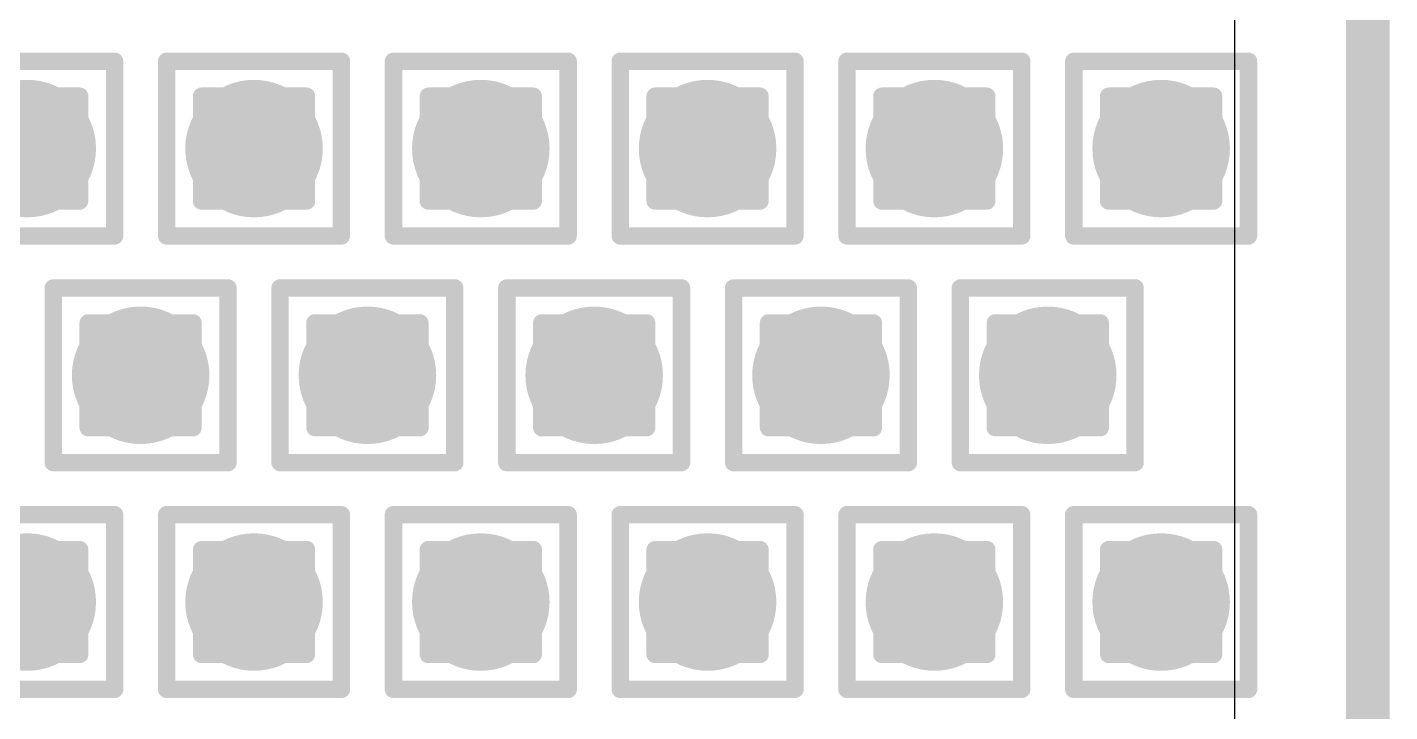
# Model space of a CAD drawing. Header units: inches. Extents: x -18 to 5357, y -8 to 5291.
# Drawn here: x 42.101 to 46.064, y 11.717 to 13.708 of the extents above; entities that cross this region are included whole.
import ezdxf

# ---------------------------------------------------------------- set-up
doc = ezdxf.new("R2010")
doc.units = ezdxf.units.IN
for name, color, linetype in [('Board Outline', 216, 'Continuous'), ('Bottom Layer', 5, 'Continuous'), ('Drill Drawing', 1, 'Continuous'), ('Ground', 16, 'Continuous'), ('Power', 76, 'Continuous'), ('Top Layer', 1, 'Continuous'), ('Via Holes', 16, 'Continuous')]:
    doc.layers.add(name, color=color, linetype=linetype)

msp = doc.modelspace()

# ---------------------------------------------------------------- hatches: boundary and pattern name
at = {"layer": 'Bottom Layer'}
h = msp.add_hatch(color=5, dxfattribs=at)
edge = h.paths.add_edge_path()
edge.add_arc((42.1011, 13.3553), 0.2, 0, 360)
h = msp.add_hatch(color=5, dxfattribs=at)
edge = h.paths.add_edge_path()
edge.add_arc((42.7606, 13.3553), 0.2, 0, 360)
h = msp.add_hatch(color=5, dxfattribs=at)
edge = h.paths.add_edge_path()
edge.add_arc((43.4201, 13.3553), 0.2, 0, 360)
h = msp.add_hatch(color=5, dxfattribs=at)
edge = h.paths.add_edge_path()
edge.add_arc((44.0797, 13.3553), 0.2, 0, 360)
h = msp.add_hatch(color=5, dxfattribs=at)
edge = h.paths.add_edge_path()
edge.add_arc((44.7392, 13.3553), 0.2, 0, 360)
h = msp.add_hatch(color=5, dxfattribs=at)
edge = h.paths.add_edge_path()
edge.add_arc((45.3987, 13.3553), 0.2, 0, 360)
h = msp.add_hatch(color=5, dxfattribs=at)
edge = h.paths.add_edge_path()
edge.add_arc((42.4308, 12.6958), 0.2, 0, 360)
h = msp.add_hatch(color=5, dxfattribs=at)
edge = h.paths.add_edge_path()
edge.add_arc((43.0904, 12.6958), 0.2, 0, 360)
h = msp.add_hatch(color=5, dxfattribs=at)
edge = h.paths.add_edge_path()
edge.add_arc((43.7499, 12.6958), 0.2, 0, 360)
h = msp.add_hatch(color=5, dxfattribs=at)
edge = h.paths.add_edge_path()
edge.add_arc((44.4094, 12.6958), 0.2, 0, 360)
h = msp.add_hatch(color=5, dxfattribs=at)
edge = h.paths.add_edge_path()
edge.add_arc((45.069, 12.6958), 0.2, 0, 360)
h = msp.add_hatch(color=5, dxfattribs=at)
edge = h.paths.add_edge_path()
edge.add_arc((42.1011, 12.0362), 0.2, 0, 360)
h = msp.add_hatch(color=5, dxfattribs=at)
edge = h.paths.add_edge_path()
edge.add_arc((42.7606, 12.0362), 0.2, 0, 360)
h = msp.add_hatch(color=5, dxfattribs=at)
edge = h.paths.add_edge_path()
edge.add_arc((43.4201, 12.0362), 0.2, 0, 360)
h = msp.add_hatch(color=5, dxfattribs=at)
edge = h.paths.add_edge_path()
edge.add_arc((44.0797, 12.0362), 0.2, 0, 360)
h = msp.add_hatch(color=5, dxfattribs=at)
edge = h.paths.add_edge_path()
edge.add_arc((44.7392, 12.0362), 0.2, 0, 360)
h = msp.add_hatch(color=5, dxfattribs=at)
edge = h.paths.add_edge_path()
edge.add_arc((45.3987, 12.0362), 0.2, 0, 360)
at = {"layer": 'Ground'}
h = msp.add_hatch(color=16, dxfattribs=at)
edge = h.paths.add_edge_path()
edge.add_arc((42.1011, 13.3553), 0.2, 0, 360)
h = msp.add_hatch(color=16, dxfattribs=at)
edge = h.paths.add_edge_path()
edge.add_arc((42.7606, 13.3553), 0.2, 0, 360)
h = msp.add_hatch(color=16, dxfattribs=at)
edge = h.paths.add_edge_path()
edge.add_arc((43.4201, 13.3553), 0.2, 0, 360)
h = msp.add_hatch(color=16, dxfattribs=at)
edge = h.paths.add_edge_path()
edge.add_arc((44.0797, 13.3553), 0.2, 0, 360)
h = msp.add_hatch(color=16, dxfattribs=at)
edge = h.paths.add_edge_path()
edge.add_arc((44.7392, 13.3553), 0.2, 0, 360)
h = msp.add_hatch(color=16, dxfattribs=at)
edge = h.paths.add_edge_path()
edge.add_arc((45.3987, 13.3553), 0.2, 0, 360)
h = msp.add_hatch(color=16, dxfattribs=at)
edge = h.paths.add_edge_path()
edge.add_arc((42.4308, 12.6958), 0.2, 0, 360)
h = msp.add_hatch(color=16, dxfattribs=at)
edge = h.paths.add_edge_path()
edge.add_arc((43.0904, 12.6958), 0.2, 0, 360)
h = msp.add_hatch(color=16, dxfattribs=at)
edge = h.paths.add_edge_path()
edge.add_arc((43.7499, 12.6958), 0.2, 0, 360)
h = msp.add_hatch(color=16, dxfattribs=at)
edge = h.paths.add_edge_path()
edge.add_arc((44.4094, 12.6958), 0.2, 0, 360)
h = msp.add_hatch(color=16, dxfattribs=at)
edge = h.paths.add_edge_path()
edge.add_arc((45.069, 12.6958), 0.2, 0, 360)
h = msp.add_hatch(color=16, dxfattribs=at)
edge = h.paths.add_edge_path()
edge.add_arc((42.1011, 12.0362), 0.2, 0, 360)
h = msp.add_hatch(color=16, dxfattribs=at)
edge = h.paths.add_edge_path()
edge.add_arc((42.7606, 12.0362), 0.2, 0, 360)
h = msp.add_hatch(color=16, dxfattribs=at)
edge = h.paths.add_edge_path()
edge.add_arc((43.4201, 12.0362), 0.2, 0, 360)
h = msp.add_hatch(color=16, dxfattribs=at)
edge = h.paths.add_edge_path()
edge.add_arc((44.0797, 12.0362), 0.2, 0, 360)
h = msp.add_hatch(color=16, dxfattribs=at)
edge = h.paths.add_edge_path()
edge.add_arc((44.7392, 12.0362), 0.2, 0, 360)
h = msp.add_hatch(color=16, dxfattribs=at)
edge = h.paths.add_edge_path()
edge.add_arc((45.3987, 12.0362), 0.2, 0, 360)
at = {"layer": 'Power'}
h = msp.add_hatch(color=76, dxfattribs=at)
edge = h.paths.add_edge_path()
edge.add_arc((42.1011, 13.3553), 0.2, 0, 360)
h = msp.add_hatch(color=76, dxfattribs=at)
edge = h.paths.add_edge_path()
edge.add_arc((42.7606, 13.3553), 0.2, 0, 360)
h = msp.add_hatch(color=76, dxfattribs=at)
edge = h.paths.add_edge_path()
edge.add_arc((43.4201, 13.3553), 0.2, 0, 360)
h = msp.add_hatch(color=76, dxfattribs=at)
edge = h.paths.add_edge_path()
edge.add_arc((44.0797, 13.3553), 0.2, 0, 360)
h = msp.add_hatch(color=76, dxfattribs=at)
edge = h.paths.add_edge_path()
edge.add_arc((44.7392, 13.3553), 0.2, 0, 360)
h = msp.add_hatch(color=76, dxfattribs=at)
edge = h.paths.add_edge_path()
edge.add_arc((45.3987, 13.3553), 0.2, 0, 360)
h = msp.add_hatch(color=76, dxfattribs=at)
edge = h.paths.add_edge_path()
edge.add_arc((42.4308, 12.6958), 0.2, 0, 360)
h = msp.add_hatch(color=76, dxfattribs=at)
edge = h.paths.add_edge_path()
edge.add_arc((43.0904, 12.6958), 0.2, 0, 360)
h = msp.add_hatch(color=76, dxfattribs=at)
edge = h.paths.add_edge_path()
edge.add_arc((43.7499, 12.6958), 0.2, 0, 360)
h = msp.add_hatch(color=76, dxfattribs=at)
edge = h.paths.add_edge_path()
edge.add_arc((44.4094, 12.6958), 0.2, 0, 360)
h = msp.add_hatch(color=76, dxfattribs=at)
edge = h.paths.add_edge_path()
edge.add_arc((45.069, 12.6958), 0.2, 0, 360)
h = msp.add_hatch(color=76, dxfattribs=at)
edge = h.paths.add_edge_path()
edge.add_arc((42.1011, 12.0362), 0.2, 0, 360)
h = msp.add_hatch(color=76, dxfattribs=at)
edge = h.paths.add_edge_path()
edge.add_arc((42.7606, 12.0362), 0.2, 0, 360)
h = msp.add_hatch(color=76, dxfattribs=at)
edge = h.paths.add_edge_path()
edge.add_arc((43.4201, 12.0362), 0.2, 0, 360)
h = msp.add_hatch(color=76, dxfattribs=at)
edge = h.paths.add_edge_path()
edge.add_arc((44.0797, 12.0362), 0.2, 0, 360)
h = msp.add_hatch(color=76, dxfattribs=at)
edge = h.paths.add_edge_path()
edge.add_arc((44.7392, 12.0362), 0.2, 0, 360)
h = msp.add_hatch(color=76, dxfattribs=at)
edge = h.paths.add_edge_path()
edge.add_arc((45.3987, 12.0362), 0.2, 0, 360)
at = {"layer": 'Top Layer'}
h = msp.add_hatch(color=1, dxfattribs=at)
edge = h.paths.add_edge_path()
edge.add_arc((42.1011, 13.3553), 0.2, 0, 360)
h = msp.add_hatch(color=1, dxfattribs=at)
edge = h.paths.add_edge_path()
edge.add_arc((42.7606, 13.3553), 0.2, 0, 360)
h = msp.add_hatch(color=1, dxfattribs=at)
edge = h.paths.add_edge_path()
edge.add_arc((43.4201, 13.3553), 0.2, 0, 360)
h = msp.add_hatch(color=1, dxfattribs=at)
edge = h.paths.add_edge_path()
edge.add_arc((44.0797, 13.3553), 0.2, 0, 360)
h = msp.add_hatch(color=1, dxfattribs=at)
edge = h.paths.add_edge_path()
edge.add_arc((44.7392, 13.3553), 0.2, 0, 360)
h = msp.add_hatch(color=1, dxfattribs=at)
edge = h.paths.add_edge_path()
edge.add_arc((45.3987, 13.3553), 0.2, 0, 360)
h = msp.add_hatch(color=1, dxfattribs=at)
edge = h.paths.add_edge_path()
edge.add_arc((42.4308, 12.6958), 0.2, 0, 360)
h = msp.add_hatch(color=1, dxfattribs=at)
edge = h.paths.add_edge_path()
edge.add_arc((43.0904, 12.6958), 0.2, 0, 360)
h = msp.add_hatch(color=1, dxfattribs=at)
edge = h.paths.add_edge_path()
edge.add_arc((43.7499, 12.6958), 0.2, 0, 360)
h = msp.add_hatch(color=1, dxfattribs=at)
edge = h.paths.add_edge_path()
edge.add_arc((44.4094, 12.6958), 0.2, 0, 360)
h = msp.add_hatch(color=1, dxfattribs=at)
edge = h.paths.add_edge_path()
edge.add_arc((45.069, 12.6958), 0.2, 0, 360)
h = msp.add_hatch(color=1, dxfattribs=at)
edge = h.paths.add_edge_path()
edge.add_arc((42.1011, 12.0362), 0.2, 0, 360)
h = msp.add_hatch(color=1, dxfattribs=at)
edge = h.paths.add_edge_path()
edge.add_arc((42.7606, 12.0362), 0.2, 0, 360)
h = msp.add_hatch(color=1, dxfattribs=at)
edge = h.paths.add_edge_path()
edge.add_arc((43.4201, 12.0362), 0.2, 0, 360)
h = msp.add_hatch(color=1, dxfattribs=at)
edge = h.paths.add_edge_path()
edge.add_arc((44.0797, 12.0362), 0.2, 0, 360)
h = msp.add_hatch(color=1, dxfattribs=at)
edge = h.paths.add_edge_path()
edge.add_arc((44.7392, 12.0362), 0.2, 0, 360)
h = msp.add_hatch(color=1, dxfattribs=at)
edge = h.paths.add_edge_path()
edge.add_arc((45.3987, 12.0362), 0.2, 0, 360)
at = {"layer": 'Via Holes'}
h = msp.add_hatch(color=7, dxfattribs=at)
edge = h.paths.add_edge_path()
edge.add_arc((42.1011, 13.3553), 0.1, 0, 360)
h = msp.add_hatch(color=7, dxfattribs=at)
edge = h.paths.add_edge_path()
edge.add_arc((42.7606, 13.3553), 0.1, 0, 360)
h = msp.add_hatch(color=7, dxfattribs=at)
edge = h.paths.add_edge_path()
edge.add_arc((43.4201, 13.3553), 0.1, 0, 360)
h = msp.add_hatch(color=7, dxfattribs=at)
edge = h.paths.add_edge_path()
edge.add_arc((44.0797, 13.3553), 0.1, 0, 360)
h = msp.add_hatch(color=7, dxfattribs=at)
edge = h.paths.add_edge_path()
edge.add_arc((44.7392, 13.3553), 0.1, 0, 360)
h = msp.add_hatch(color=7, dxfattribs=at)
edge = h.paths.add_edge_path()
edge.add_arc((45.3987, 13.3553), 0.1, 0, 360)
h = msp.add_hatch(color=7, dxfattribs=at)
edge = h.paths.add_edge_path()
edge.add_arc((42.4308, 12.6958), 0.1, 0, 360)
h = msp.add_hatch(color=7, dxfattribs=at)
edge = h.paths.add_edge_path()
edge.add_arc((43.0904, 12.6958), 0.1, 0, 360)
h = msp.add_hatch(color=7, dxfattribs=at)
edge = h.paths.add_edge_path()
edge.add_arc((43.7499, 12.6958), 0.1, 0, 360)
h = msp.add_hatch(color=7, dxfattribs=at)
edge = h.paths.add_edge_path()
edge.add_arc((44.4094, 12.6958), 0.1, 0, 360)
h = msp.add_hatch(color=7, dxfattribs=at)
edge = h.paths.add_edge_path()
edge.add_arc((45.069, 12.6958), 0.1, 0, 360)
h = msp.add_hatch(color=7, dxfattribs=at)
edge = h.paths.add_edge_path()
edge.add_arc((42.1011, 12.0362), 0.1, 0, 360)
h = msp.add_hatch(color=7, dxfattribs=at)
edge = h.paths.add_edge_path()
edge.add_arc((42.7606, 12.0362), 0.1, 0, 360)
h = msp.add_hatch(color=7, dxfattribs=at)
edge = h.paths.add_edge_path()
edge.add_arc((43.4201, 12.0362), 0.1, 0, 360)
h = msp.add_hatch(color=7, dxfattribs=at)
edge = h.paths.add_edge_path()
edge.add_arc((44.0797, 12.0362), 0.1, 0, 360)
h = msp.add_hatch(color=7, dxfattribs=at)
edge = h.paths.add_edge_path()
edge.add_arc((44.7392, 12.0362), 0.1, 0, 360)
h = msp.add_hatch(color=7, dxfattribs=at)
edge = h.paths.add_edge_path()
edge.add_arc((45.3987, 12.0362), 0.1, 0, 360)

# ---------------------------------------------------------------- linework, layer by layer
at = {"layer": 'Board Outline'}
msp.add_lwpolyline([(46.0001, -1.4599, 0.127, 0.127, 0), (46.0001, 73.4601, 0.127, 0.127, 0)], format="xyseb", dxfattribs=at)
at = {"layer": 'Bottom Layer'}
msp.add_line((45.6117, 13.8565), (45.6117, -1.4599), dxfattribs=at)
at = {"layer": 'Drill Drawing'}
for points in [[(41.8471, 13.6093, 0.0508, 0.0508, 0), (42.3551, 13.6093, 0.0508, 0.0508, 0)], [(42.3551, 13.1013, 0.0508, 0.0508, 0), (42.3551, 13.6093, 0.0508, 0.0508, 0)], [(42.5066, 13.6093, 0.0508, 0.0508, 0), (43.0146, 13.6093, 0.0508, 0.0508, 0)], [(42.5066, 13.1013, 0.0508, 0.0508, 0), (42.5066, 13.6093, 0.0508, 0.0508, 0)], [(43.0146, 13.1013, 0.0508, 0.0508, 0), (43.0146, 13.6093, 0.0508, 0.0508, 0)], [(43.1661, 13.6093, 0.0508, 0.0508, 0), (43.6741, 13.6093, 0.0508, 0.0508, 0)], [(43.1661, 13.1013, 0.0508, 0.0508, 0), (43.1661, 13.6093, 0.0508, 0.0508, 0)], [(43.6741, 13.1013, 0.0508, 0.0508, 0), (43.6741, 13.6093, 0.0508, 0.0508, 0)], [(43.8257, 13.6093, 0.0508, 0.0508, 0), (44.3337, 13.6093, 0.0508, 0.0508, 0)], [(43.8257, 13.1013, 0.0508, 0.0508, 0), (43.8257, 13.6093, 0.0508, 0.0508, 0)], [(44.3337, 13.1013, 0.0508, 0.0508, 0), (44.3337, 13.6093, 0.0508, 0.0508, 0)], [(44.4852, 13.6093, 0.0508, 0.0508, 0), (44.9932, 13.6093, 0.0508, 0.0508, 0)], [(44.4852, 13.1013, 0.0508, 0.0508, 0), (44.4852, 13.6093, 0.0508, 0.0508, 0)], [(44.9932, 13.1013, 0.0508, 0.0508, 0), (44.9932, 13.6093, 0.0508, 0.0508, 0)], [(45.1447, 13.6093, 0.0508, 0.0508, 0), (45.6527, 13.6093, 0.0508, 0.0508, 0)], [(45.1447, 13.1013, 0.0508, 0.0508, 0), (45.1447, 13.6093, 0.0508, 0.0508, 0)], [(45.6527, 13.1013, 0.0508, 0.0508, 0), (45.6527, 13.6093, 0.0508, 0.0508, 0)], [(41.9487, 13.5077, 0.0508, 0.0508, 0), (42.2535, 13.5077, 0.0508, 0.0508, 0)], [(42.2535, 13.2029, 0.0508, 0.0508, 0), (42.2535, 13.5077, 0.0508, 0.0508, 0)], [(42.6082, 13.5077, 0.0508, 0.0508, 0), (42.913, 13.5077, 0.0508, 0.0508, 0)], [(42.6082, 13.2029, 0.0508, 0.0508, 0), (42.6082, 13.5077, 0.0508, 0.0508, 0)], [(42.913, 13.2029, 0.0508, 0.0508, 0), (42.913, 13.5077, 0.0508, 0.0508, 0)], [(43.2677, 13.5077, 0.0508, 0.0508, 0), (43.5725, 13.5077, 0.0508, 0.0508, 0)], [(43.2677, 13.2029, 0.0508, 0.0508, 0), (43.2677, 13.5077, 0.0508, 0.0508, 0)], [(43.5725, 13.2029, 0.0508, 0.0508, 0), (43.5725, 13.5077, 0.0508, 0.0508, 0)], [(43.9273, 13.5077, 0.0508, 0.0508, 0), (44.2321, 13.5077, 0.0508, 0.0508, 0)], [(43.9273, 13.2029, 0.0508, 0.0508, 0), (43.9273, 13.5077, 0.0508, 0.0508, 0)], [(44.2321, 13.2029, 0.0508, 0.0508, 0), (44.2321, 13.5077, 0.0508, 0.0508, 0)], [(44.5868, 13.5077, 0.0508, 0.0508, 0), (44.8916, 13.5077, 0.0508, 0.0508, 0)], [(44.5868, 13.2029, 0.0508, 0.0508, 0), (44.5868, 13.5077, 0.0508, 0.0508, 0)], [(44.8916, 13.2029, 0.0508, 0.0508, 0), (44.8916, 13.5077, 0.0508, 0.0508, 0)], [(45.2463, 13.5077, 0.0508, 0.0508, 0), (45.5511, 13.5077, 0.0508, 0.0508, 0)], [(45.2463, 13.2029, 0.0508, 0.0508, 0), (45.2463, 13.5077, 0.0508, 0.0508, 0)], [(45.5511, 13.2029, 0.0508, 0.0508, 0), (45.5511, 13.5077, 0.0508, 0.0508, 0)], [(41.9487, 13.2029, 0.0508, 0.0508, 0), (42.2535, 13.2029, 0.0508, 0.0508, 0)], [(42.6082, 13.2029, 0.0508, 0.0508, 0), (42.913, 13.2029, 0.0508, 0.0508, 0)], [(43.2677, 13.2029, 0.0508, 0.0508, 0), (43.5725, 13.2029, 0.0508, 0.0508, 0)], [(43.9273, 13.2029, 0.0508, 0.0508, 0), (44.2321, 13.2029, 0.0508, 0.0508, 0)], [(44.5868, 13.2029, 0.0508, 0.0508, 0), (44.8916, 13.2029, 0.0508, 0.0508, 0)], [(45.2463, 13.2029, 0.0508, 0.0508, 0), (45.5511, 13.2029, 0.0508, 0.0508, 0)], [(41.8471, 13.1013, 0.0508, 0.0508, 0), (42.3551, 13.1013, 0.0508, 0.0508, 0)], [(42.5066, 13.1013, 0.0508, 0.0508, 0), (43.0146, 13.1013, 0.0508, 0.0508, 0)], [(43.1661, 13.1013, 0.0508, 0.0508, 0), (43.6741, 13.1013, 0.0508, 0.0508, 0)], [(43.8257, 13.1013, 0.0508, 0.0508, 0), (44.3337, 13.1013, 0.0508, 0.0508, 0)], [(44.4852, 13.1013, 0.0508, 0.0508, 0), (44.9932, 13.1013, 0.0508, 0.0508, 0)], [(45.1447, 13.1013, 0.0508, 0.0508, 0), (45.6527, 13.1013, 0.0508, 0.0508, 0)], [(42.1768, 12.9498, 0.0508, 0.0508, 0), (42.6848, 12.9498, 0.0508, 0.0508, 0)], [(42.1768, 12.4418, 0.0508, 0.0508, 0), (42.1768, 12.9498, 0.0508, 0.0508, 0)], [(42.6848, 12.4418, 0.0508, 0.0508, 0), (42.6848, 12.9498, 0.0508, 0.0508, 0)], [(42.8364, 12.9498, 0.0508, 0.0508, 0), (43.3444, 12.9498, 0.0508, 0.0508, 0)], [(42.8364, 12.4418, 0.0508, 0.0508, 0), (42.8364, 12.9498, 0.0508, 0.0508, 0)], [(43.3444, 12.4418, 0.0508, 0.0508, 0), (43.3444, 12.9498, 0.0508, 0.0508, 0)], [(43.4959, 12.9498, 0.0508, 0.0508, 0), (44.0039, 12.9498, 0.0508, 0.0508, 0)], [(43.4959, 12.4418, 0.0508, 0.0508, 0), (43.4959, 12.9498, 0.0508, 0.0508, 0)], [(44.0039, 12.4418, 0.0508, 0.0508, 0), (44.0039, 12.9498, 0.0508, 0.0508, 0)], [(44.1554, 12.9498, 0.0508, 0.0508, 0), (44.6634, 12.9498, 0.0508, 0.0508, 0)], [(44.1554, 12.4418, 0.0508, 0.0508, 0), (44.1554, 12.9498, 0.0508, 0.0508, 0)], [(44.6634, 12.4418, 0.0508, 0.0508, 0), (44.6634, 12.9498, 0.0508, 0.0508, 0)], [(44.815, 12.9498, 0.0508, 0.0508, 0), (45.323, 12.9498, 0.0508, 0.0508, 0)], [(44.815, 12.4418, 0.0508, 0.0508, 0), (44.815, 12.9498, 0.0508, 0.0508, 0)], [(45.323, 12.4418, 0.0508, 0.0508, 0), (45.323, 12.9498, 0.0508, 0.0508, 0)], [(42.2784, 12.8482, 0.0508, 0.0508, 0), (42.5832, 12.8482, 0.0508, 0.0508, 0)], [(42.2784, 12.5434, 0.0508, 0.0508, 0), (42.2784, 12.8482, 0.0508, 0.0508, 0)], [(42.5832, 12.5434, 0.0508, 0.0508, 0), (42.5832, 12.8482, 0.0508, 0.0508, 0)], [(42.938, 12.8482, 0.0508, 0.0508, 0), (43.2428, 12.8482, 0.0508, 0.0508, 0)], [(42.938, 12.5434, 0.0508, 0.0508, 0), (42.938, 12.8482, 0.0508, 0.0508, 0)], [(43.2428, 12.5434, 0.0508, 0.0508, 0), (43.2428, 12.8482, 0.0508, 0.0508, 0)], [(43.5975, 12.8482, 0.0508, 0.0508, 0), (43.9023, 12.8482, 0.0508, 0.0508, 0)], [(43.5975, 12.5434, 0.0508, 0.0508, 0), (43.5975, 12.8482, 0.0508, 0.0508, 0)], [(43.9023, 12.5434, 0.0508, 0.0508, 0), (43.9023, 12.8482, 0.0508, 0.0508, 0)], [(44.257, 12.8482, 0.0508, 0.0508, 0), (44.5618, 12.8482, 0.0508, 0.0508, 0)], [(44.257, 12.5434, 0.0508, 0.0508, 0), (44.257, 12.8482, 0.0508, 0.0508, 0)], [(44.5618, 12.5434, 0.0508, 0.0508, 0), (44.5618, 12.8482, 0.0508, 0.0508, 0)], [(44.9166, 12.8482, 0.0508, 0.0508, 0), (45.2214, 12.8482, 0.0508, 0.0508, 0)], [(44.9166, 12.5434, 0.0508, 0.0508, 0), (44.9166, 12.8482, 0.0508, 0.0508, 0)], [(45.2214, 12.5434, 0.0508, 0.0508, 0), (45.2214, 12.8482, 0.0508, 0.0508, 0)], [(42.2784, 12.5434, 0.0508, 0.0508, 0), (42.5832, 12.5434, 0.0508, 0.0508, 0)], [(42.938, 12.5434, 0.0508, 0.0508, 0), (43.2428, 12.5434, 0.0508, 0.0508, 0)], [(43.5975, 12.5434, 0.0508, 0.0508, 0), (43.9023, 12.5434, 0.0508, 0.0508, 0)], [(44.257, 12.5434, 0.0508, 0.0508, 0), (44.5618, 12.5434, 0.0508, 0.0508, 0)], [(44.9166, 12.5434, 0.0508, 0.0508, 0), (45.2214, 12.5434, 0.0508, 0.0508, 0)], [(42.1768, 12.4418, 0.0508, 0.0508, 0), (42.6848, 12.4418, 0.0508, 0.0508, 0)], [(42.8364, 12.4418, 0.0508, 0.0508, 0), (43.3444, 12.4418, 0.0508, 0.0508, 0)], [(43.4959, 12.4418, 0.0508, 0.0508, 0), (44.0039, 12.4418, 0.0508, 0.0508, 0)], [(44.1554, 12.4418, 0.0508, 0.0508, 0), (44.6634, 12.4418, 0.0508, 0.0508, 0)], [(44.815, 12.4418, 0.0508, 0.0508, 0), (45.323, 12.4418, 0.0508, 0.0508, 0)], [(41.8471, 12.2902, 0.0508, 0.0508, 0), (42.3551, 12.2902, 0.0508, 0.0508, 0)], [(42.3551, 11.7822, 0.0508, 0.0508, 0), (42.3551, 12.2902, 0.0508, 0.0508, 0)], [(42.5066, 12.2902, 0.0508, 0.0508, 0), (43.0146, 12.2902, 0.0508, 0.0508, 0)], [(42.5066, 11.7822, 0.0508, 0.0508, 0), (42.5066, 12.2902, 0.0508, 0.0508, 0)], [(43.0146, 11.7822, 0.0508, 0.0508, 0), (43.0146, 12.2902, 0.0508, 0.0508, 0)], [(43.1661, 12.2902, 0.0508, 0.0508, 0), (43.6741, 12.2902, 0.0508, 0.0508, 0)], [(43.1661, 11.7822, 0.0508, 0.0508, 0), (43.1661, 12.2902, 0.0508, 0.0508, 0)], [(43.6741, 11.7822, 0.0508, 0.0508, 0), (43.6741, 12.2902, 0.0508, 0.0508, 0)], [(43.8257, 12.2902, 0.0508, 0.0508, 0), (44.3337, 12.2902, 0.0508, 0.0508, 0)], [(43.8257, 11.7822, 0.0508, 0.0508, 0), (43.8257, 12.2902, 0.0508, 0.0508, 0)], [(44.3337, 11.7822, 0.0508, 0.0508, 0), (44.3337, 12.2902, 0.0508, 0.0508, 0)], [(44.4852, 12.2902, 0.0508, 0.0508, 0), (44.9932, 12.2902, 0.0508, 0.0508, 0)], [(44.4852, 11.7822, 0.0508, 0.0508, 0), (44.4852, 12.2902, 0.0508, 0.0508, 0)], [(44.9932, 11.7822, 0.0508, 0.0508, 0), (44.9932, 12.2902, 0.0508, 0.0508, 0)], [(45.1447, 12.2902, 0.0508, 0.0508, 0), (45.6527, 12.2902, 0.0508, 0.0508, 0)], [(45.1447, 11.7822, 0.0508, 0.0508, 0), (45.1447, 12.2902, 0.0508, 0.0508, 0)], [(45.6527, 11.7822, 0.0508, 0.0508, 0), (45.6527, 12.2902, 0.0508, 0.0508, 0)], [(41.9487, 12.1886, 0.0508, 0.0508, 0), (42.2535, 12.1886, 0.0508, 0.0508, 0)], [(42.2535, 11.8838, 0.0508, 0.0508, 0), (42.2535, 12.1886, 0.0508, 0.0508, 0)], [(42.6082, 12.1886, 0.0508, 0.0508, 0), (42.913, 12.1886, 0.0508, 0.0508, 0)], [(42.6082, 11.8838, 0.0508, 0.0508, 0), (42.6082, 12.1886, 0.0508, 0.0508, 0)], [(42.913, 11.8838, 0.0508, 0.0508, 0), (42.913, 12.1886, 0.0508, 0.0508, 0)], [(43.2677, 12.1886, 0.0508, 0.0508, 0), (43.5725, 12.1886, 0.0508, 0.0508, 0)], [(43.2677, 11.8838, 0.0508, 0.0508, 0), (43.2677, 12.1886, 0.0508, 0.0508, 0)], [(43.5725, 11.8838, 0.0508, 0.0508, 0), (43.5725, 12.1886, 0.0508, 0.0508, 0)], [(43.9273, 12.1886, 0.0508, 0.0508, 0), (44.2321, 12.1886, 0.0508, 0.0508, 0)], [(43.9273, 11.8838, 0.0508, 0.0508, 0), (43.9273, 12.1886, 0.0508, 0.0508, 0)], [(44.2321, 11.8838, 0.0508, 0.0508, 0), (44.2321, 12.1886, 0.0508, 0.0508, 0)], [(44.5868, 12.1886, 0.0508, 0.0508, 0), (44.8916, 12.1886, 0.0508, 0.0508, 0)], [(44.5868, 11.8838, 0.0508, 0.0508, 0), (44.5868, 12.1886, 0.0508, 0.0508, 0)], [(44.8916, 11.8838, 0.0508, 0.0508, 0), (44.8916, 12.1886, 0.0508, 0.0508, 0)], [(45.2463, 12.1886, 0.0508, 0.0508, 0), (45.5511, 12.1886, 0.0508, 0.0508, 0)], [(45.2463, 11.8838, 0.0508, 0.0508, 0), (45.2463, 12.1886, 0.0508, 0.0508, 0)], [(45.5511, 11.8838, 0.0508, 0.0508, 0), (45.5511, 12.1886, 0.0508, 0.0508, 0)], [(41.9487, 11.8838, 0.0508, 0.0508, 0), (42.2535, 11.8838, 0.0508, 0.0508, 0)], [(42.6082, 11.8838, 0.0508, 0.0508, 0), (42.913, 11.8838, 0.0508, 0.0508, 0)], [(43.2677, 11.8838, 0.0508, 0.0508, 0), (43.5725, 11.8838, 0.0508, 0.0508, 0)], [(43.9273, 11.8838, 0.0508, 0.0508, 0), (44.2321, 11.8838, 0.0508, 0.0508, 0)], [(44.5868, 11.8838, 0.0508, 0.0508, 0), (44.8916, 11.8838, 0.0508, 0.0508, 0)], [(45.2463, 11.8838, 0.0508, 0.0508, 0), (45.5511, 11.8838, 0.0508, 0.0508, 0)], [(41.8471, 11.7822, 0.0508, 0.0508, 0), (42.3551, 11.7822, 0.0508, 0.0508, 0)], [(42.5066, 11.7822, 0.0508, 0.0508, 0), (43.0146, 11.7822, 0.0508, 0.0508, 0)], [(43.1661, 11.7822, 0.0508, 0.0508, 0), (43.6741, 11.7822, 0.0508, 0.0508, 0)], [(43.8257, 11.7822, 0.0508, 0.0508, 0), (44.3337, 11.7822, 0.0508, 0.0508, 0)], [(44.4852, 11.7822, 0.0508, 0.0508, 0), (44.9932, 11.7822, 0.0508, 0.0508, 0)], [(45.1447, 11.7822, 0.0508, 0.0508, 0), (45.6527, 11.7822, 0.0508, 0.0508, 0)]]:
    msp.add_lwpolyline(points, format="xyseb", dxfattribs=at)
for points in [[(42.3424, 13.6093, 0.0254, 0.0254, 1), (42.3678, 13.6093, 0.0254, 0.0254, 1)], [(42.3424, 13.6093, 0.0254, 0.0254, 1), (42.3678, 13.6093, 0.0254, 0.0254, 1)], [(42.4939, 13.6093, 0.0254, 0.0254, 1), (42.5193, 13.6093, 0.0254, 0.0254, 1)], [(42.4939, 13.6093, 0.0254, 0.0254, 1), (42.5193, 13.6093, 0.0254, 0.0254, 1)], [(43.0019, 13.6093, 0.0254, 0.0254, 1), (43.0273, 13.6093, 0.0254, 0.0254, 1)], [(43.0019, 13.6093, 0.0254, 0.0254, 1), (43.0273, 13.6093, 0.0254, 0.0254, 1)], [(43.1534, 13.6093, 0.0254, 0.0254, 1), (43.1788, 13.6093, 0.0254, 0.0254, 1)], [(43.1534, 13.6093, 0.0254, 0.0254, 1), (43.1788, 13.6093, 0.0254, 0.0254, 1)], [(43.6614, 13.6093, 0.0254, 0.0254, 1), (43.6868, 13.6093, 0.0254, 0.0254, 1)], [(43.6614, 13.6093, 0.0254, 0.0254, 1), (43.6868, 13.6093, 0.0254, 0.0254, 1)], [(43.813, 13.6093, 0.0254, 0.0254, 1), (43.8384, 13.6093, 0.0254, 0.0254, 1)], [(43.813, 13.6093, 0.0254, 0.0254, 1), (43.8384, 13.6093, 0.0254, 0.0254, 1)], [(44.321, 13.6093, 0.0254, 0.0254, 1), (44.3464, 13.6093, 0.0254, 0.0254, 1)], [(44.321, 13.6093, 0.0254, 0.0254, 1), (44.3464, 13.6093, 0.0254, 0.0254, 1)], [(44.4725, 13.6093, 0.0254, 0.0254, 1), (44.4979, 13.6093, 0.0254, 0.0254, 1)], [(44.4725, 13.6093, 0.0254, 0.0254, 1), (44.4979, 13.6093, 0.0254, 0.0254, 1)], [(44.9805, 13.6093, 0.0254, 0.0254, 1), (45.0059, 13.6093, 0.0254, 0.0254, 1)], [(44.9805, 13.6093, 0.0254, 0.0254, 1), (45.0059, 13.6093, 0.0254, 0.0254, 1)], [(45.132, 13.6093, 0.0254, 0.0254, 1), (45.1574, 13.6093, 0.0254, 0.0254, 1)], [(45.132, 13.6093, 0.0254, 0.0254, 1), (45.1574, 13.6093, 0.0254, 0.0254, 1)], [(45.64, 13.6093, 0.0254, 0.0254, 1), (45.6654, 13.6093, 0.0254, 0.0254, 1)], [(45.64, 13.6093, 0.0254, 0.0254, 1), (45.6654, 13.6093, 0.0254, 0.0254, 1)], [(42.2408, 13.5077, 0.0254, 0.0254, 1), (42.2662, 13.5077, 0.0254, 0.0254, 1)], [(42.2408, 13.5077, 0.0254, 0.0254, 1), (42.2662, 13.5077, 0.0254, 0.0254, 1)], [(42.5955, 13.5077, 0.0254, 0.0254, 1), (42.6209, 13.5077, 0.0254, 0.0254, 1)], [(42.5955, 13.5077, 0.0254, 0.0254, 1), (42.6209, 13.5077, 0.0254, 0.0254, 1)], [(42.9003, 13.5077, 0.0254, 0.0254, 1), (42.9257, 13.5077, 0.0254, 0.0254, 1)], [(42.9003, 13.5077, 0.0254, 0.0254, 1), (42.9257, 13.5077, 0.0254, 0.0254, 1)], [(43.255, 13.5077, 0.0254, 0.0254, 1), (43.2804, 13.5077, 0.0254, 0.0254, 1)], [(43.255, 13.5077, 0.0254, 0.0254, 1), (43.2804, 13.5077, 0.0254, 0.0254, 1)], [(43.5598, 13.5077, 0.0254, 0.0254, 1), (43.5852, 13.5077, 0.0254, 0.0254, 1)], [(43.5598, 13.5077, 0.0254, 0.0254, 1), (43.5852, 13.5077, 0.0254, 0.0254, 1)], [(43.9146, 13.5077, 0.0254, 0.0254, 1), (43.94, 13.5077, 0.0254, 0.0254, 1)], [(43.9146, 13.5077, 0.0254, 0.0254, 1), (43.94, 13.5077, 0.0254, 0.0254, 1)], [(44.2194, 13.5077, 0.0254, 0.0254, 1), (44.2448, 13.5077, 0.0254, 0.0254, 1)], [(44.2194, 13.5077, 0.0254, 0.0254, 1), (44.2448, 13.5077, 0.0254, 0.0254, 1)], [(44.5741, 13.5077, 0.0254, 0.0254, 1), (44.5995, 13.5077, 0.0254, 0.0254, 1)], [(44.5741, 13.5077, 0.0254, 0.0254, 1), (44.5995, 13.5077, 0.0254, 0.0254, 1)], [(44.8789, 13.5077, 0.0254, 0.0254, 1), (44.9043, 13.5077, 0.0254, 0.0254, 1)], [(44.8789, 13.5077, 0.0254, 0.0254, 1), (44.9043, 13.5077, 0.0254, 0.0254, 1)], [(45.2336, 13.5077, 0.0254, 0.0254, 1), (45.259, 13.5077, 0.0254, 0.0254, 1)], [(45.2336, 13.5077, 0.0254, 0.0254, 1), (45.259, 13.5077, 0.0254, 0.0254, 1)], [(45.5384, 13.5077, 0.0254, 0.0254, 1), (45.5638, 13.5077, 0.0254, 0.0254, 1)], [(45.5384, 13.5077, 0.0254, 0.0254, 1), (45.5638, 13.5077, 0.0254, 0.0254, 1)], [(42.2408, 13.2029, 0.0254, 0.0254, 1), (42.2662, 13.2029, 0.0254, 0.0254, 1)], [(42.2408, 13.2029, 0.0254, 0.0254, 1), (42.2662, 13.2029, 0.0254, 0.0254, 1)], [(42.5955, 13.2029, 0.0254, 0.0254, 1), (42.6209, 13.2029, 0.0254, 0.0254, 1)], [(42.5955, 13.2029, 0.0254, 0.0254, 1), (42.6209, 13.2029, 0.0254, 0.0254, 1)], [(42.9003, 13.2029, 0.0254, 0.0254, 1), (42.9257, 13.2029, 0.0254, 0.0254, 1)], [(42.9003, 13.2029, 0.0254, 0.0254, 1), (42.9257, 13.2029, 0.0254, 0.0254, 1)], [(43.255, 13.2029, 0.0254, 0.0254, 1), (43.2804, 13.2029, 0.0254, 0.0254, 1)], [(43.255, 13.2029, 0.0254, 0.0254, 1), (43.2804, 13.2029, 0.0254, 0.0254, 1)], [(43.5598, 13.2029, 0.0254, 0.0254, 1), (43.5852, 13.2029, 0.0254, 0.0254, 1)], [(43.5598, 13.2029, 0.0254, 0.0254, 1), (43.5852, 13.2029, 0.0254, 0.0254, 1)], [(43.9146, 13.2029, 0.0254, 0.0254, 1), (43.94, 13.2029, 0.0254, 0.0254, 1)], [(43.9146, 13.2029, 0.0254, 0.0254, 1), (43.94, 13.2029, 0.0254, 0.0254, 1)], [(44.2194, 13.2029, 0.0254, 0.0254, 1), (44.2448, 13.2029, 0.0254, 0.0254, 1)], [(44.2194, 13.2029, 0.0254, 0.0254, 1), (44.2448, 13.2029, 0.0254, 0.0254, 1)], [(44.5741, 13.2029, 0.0254, 0.0254, 1), (44.5995, 13.2029, 0.0254, 0.0254, 1)], [(44.5741, 13.2029, 0.0254, 0.0254, 1), (44.5995, 13.2029, 0.0254, 0.0254, 1)], [(44.8789, 13.2029, 0.0254, 0.0254, 1), (44.9043, 13.2029, 0.0254, 0.0254, 1)], [(44.8789, 13.2029, 0.0254, 0.0254, 1), (44.9043, 13.2029, 0.0254, 0.0254, 1)], [(45.2336, 13.2029, 0.0254, 0.0254, 1), (45.259, 13.2029, 0.0254, 0.0254, 1)], [(45.2336, 13.2029, 0.0254, 0.0254, 1), (45.259, 13.2029, 0.0254, 0.0254, 1)], [(45.5384, 13.2029, 0.0254, 0.0254, 1), (45.5638, 13.2029, 0.0254, 0.0254, 1)], [(45.5384, 13.2029, 0.0254, 0.0254, 1), (45.5638, 13.2029, 0.0254, 0.0254, 1)], [(42.3424, 13.1013, 0.0254, 0.0254, 1), (42.3678, 13.1013, 0.0254, 0.0254, 1)], [(42.3424, 13.1013, 0.0254, 0.0254, 1), (42.3678, 13.1013, 0.0254, 0.0254, 1)], [(42.4939, 13.1013, 0.0254, 0.0254, 1), (42.5193, 13.1013, 0.0254, 0.0254, 1)], [(42.4939, 13.1013, 0.0254, 0.0254, 1), (42.5193, 13.1013, 0.0254, 0.0254, 1)], [(43.0019, 13.1013, 0.0254, 0.0254, 1), (43.0273, 13.1013, 0.0254, 0.0254, 1)], [(43.0019, 13.1013, 0.0254, 0.0254, 1), (43.0273, 13.1013, 0.0254, 0.0254, 1)], [(43.1534, 13.1013, 0.0254, 0.0254, 1), (43.1788, 13.1013, 0.0254, 0.0254, 1)], [(43.1534, 13.1013, 0.0254, 0.0254, 1), (43.1788, 13.1013, 0.0254, 0.0254, 1)], [(43.6614, 13.1013, 0.0254, 0.0254, 1), (43.6868, 13.1013, 0.0254, 0.0254, 1)], [(43.6614, 13.1013, 0.0254, 0.0254, 1), (43.6868, 13.1013, 0.0254, 0.0254, 1)], [(43.813, 13.1013, 0.0254, 0.0254, 1), (43.8384, 13.1013, 0.0254, 0.0254, 1)], [(43.813, 13.1013, 0.0254, 0.0254, 1), (43.8384, 13.1013, 0.0254, 0.0254, 1)], [(44.321, 13.1013, 0.0254, 0.0254, 1), (44.3464, 13.1013, 0.0254, 0.0254, 1)], [(44.321, 13.1013, 0.0254, 0.0254, 1), (44.3464, 13.1013, 0.0254, 0.0254, 1)], [(44.4725, 13.1013, 0.0254, 0.0254, 1), (44.4979, 13.1013, 0.0254, 0.0254, 1)], [(44.4725, 13.1013, 0.0254, 0.0254, 1), (44.4979, 13.1013, 0.0254, 0.0254, 1)], [(44.9805, 13.1013, 0.0254, 0.0254, 1), (45.0059, 13.1013, 0.0254, 0.0254, 1)], [(44.9805, 13.1013, 0.0254, 0.0254, 1), (45.0059, 13.1013, 0.0254, 0.0254, 1)], [(45.132, 13.1013, 0.0254, 0.0254, 1), (45.1574, 13.1013, 0.0254, 0.0254, 1)], [(45.132, 13.1013, 0.0254, 0.0254, 1), (45.1574, 13.1013, 0.0254, 0.0254, 1)], [(45.64, 13.1013, 0.0254, 0.0254, 1), (45.6654, 13.1013, 0.0254, 0.0254, 1)], [(45.64, 13.1013, 0.0254, 0.0254, 1), (45.6654, 13.1013, 0.0254, 0.0254, 1)], [(42.1641, 12.9498, 0.0254, 0.0254, 1), (42.1895, 12.9498, 0.0254, 0.0254, 1)], [(42.1641, 12.9498, 0.0254, 0.0254, 1), (42.1895, 12.9498, 0.0254, 0.0254, 1)], [(42.6721, 12.9498, 0.0254, 0.0254, 1), (42.6975, 12.9498, 0.0254, 0.0254, 1)], [(42.6721, 12.9498, 0.0254, 0.0254, 1), (42.6975, 12.9498, 0.0254, 0.0254, 1)], [(42.8237, 12.9498, 0.0254, 0.0254, 1), (42.8491, 12.9498, 0.0254, 0.0254, 1)], [(42.8237, 12.9498, 0.0254, 0.0254, 1), (42.8491, 12.9498, 0.0254, 0.0254, 1)], [(43.3317, 12.9498, 0.0254, 0.0254, 1), (43.3571, 12.9498, 0.0254, 0.0254, 1)], [(43.3317, 12.9498, 0.0254, 0.0254, 1), (43.3571, 12.9498, 0.0254, 0.0254, 1)], [(43.4832, 12.9498, 0.0254, 0.0254, 1), (43.5086, 12.9498, 0.0254, 0.0254, 1)], [(43.4832, 12.9498, 0.0254, 0.0254, 1), (43.5086, 12.9498, 0.0254, 0.0254, 1)], [(43.9912, 12.9498, 0.0254, 0.0254, 1), (44.0166, 12.9498, 0.0254, 0.0254, 1)], [(43.9912, 12.9498, 0.0254, 0.0254, 1), (44.0166, 12.9498, 0.0254, 0.0254, 1)], [(44.1427, 12.9498, 0.0254, 0.0254, 1), (44.1681, 12.9498, 0.0254, 0.0254, 1)], [(44.1427, 12.9498, 0.0254, 0.0254, 1), (44.1681, 12.9498, 0.0254, 0.0254, 1)], [(44.6507, 12.9498, 0.0254, 0.0254, 1), (44.6761, 12.9498, 0.0254, 0.0254, 1)], [(44.6507, 12.9498, 0.0254, 0.0254, 1), (44.6761, 12.9498, 0.0254, 0.0254, 1)], [(44.8023, 12.9498, 0.0254, 0.0254, 1), (44.8277, 12.9498, 0.0254, 0.0254, 1)], [(44.8023, 12.9498, 0.0254, 0.0254, 1), (44.8277, 12.9498, 0.0254, 0.0254, 1)], [(45.3103, 12.9498, 0.0254, 0.0254, 1), (45.3357, 12.9498, 0.0254, 0.0254, 1)], [(45.3103, 12.9498, 0.0254, 0.0254, 1), (45.3357, 12.9498, 0.0254, 0.0254, 1)], [(42.2657, 12.8482, 0.0254, 0.0254, 1), (42.2911, 12.8482, 0.0254, 0.0254, 1)], [(42.2657, 12.8482, 0.0254, 0.0254, 1), (42.2911, 12.8482, 0.0254, 0.0254, 1)], [(42.5705, 12.8482, 0.0254, 0.0254, 1), (42.5959, 12.8482, 0.0254, 0.0254, 1)], [(42.5705, 12.8482, 0.0254, 0.0254, 1), (42.5959, 12.8482, 0.0254, 0.0254, 1)], [(42.9253, 12.8482, 0.0254, 0.0254, 1), (42.9507, 12.8482, 0.0254, 0.0254, 1)], [(42.9253, 12.8482, 0.0254, 0.0254, 1), (42.9507, 12.8482, 0.0254, 0.0254, 1)], [(43.2301, 12.8482, 0.0254, 0.0254, 1), (43.2555, 12.8482, 0.0254, 0.0254, 1)], [(43.2301, 12.8482, 0.0254, 0.0254, 1), (43.2555, 12.8482, 0.0254, 0.0254, 1)], [(43.5848, 12.8482, 0.0254, 0.0254, 1), (43.6102, 12.8482, 0.0254, 0.0254, 1)], [(43.5848, 12.8482, 0.0254, 0.0254, 1), (43.6102, 12.8482, 0.0254, 0.0254, 1)], [(43.8896, 12.8482, 0.0254, 0.0254, 1), (43.915, 12.8482, 0.0254, 0.0254, 1)], [(43.8896, 12.8482, 0.0254, 0.0254, 1), (43.915, 12.8482, 0.0254, 0.0254, 1)], [(44.2443, 12.8482, 0.0254, 0.0254, 1), (44.2697, 12.8482, 0.0254, 0.0254, 1)], [(44.2443, 12.8482, 0.0254, 0.0254, 1), (44.2697, 12.8482, 0.0254, 0.0254, 1)], [(44.5491, 12.8482, 0.0254, 0.0254, 1), (44.5745, 12.8482, 0.0254, 0.0254, 1)], [(44.5491, 12.8482, 0.0254, 0.0254, 1), (44.5745, 12.8482, 0.0254, 0.0254, 1)], [(44.9039, 12.8482, 0.0254, 0.0254, 1), (44.9293, 12.8482, 0.0254, 0.0254, 1)], [(44.9039, 12.8482, 0.0254, 0.0254, 1), (44.9293, 12.8482, 0.0254, 0.0254, 1)], [(45.2087, 12.8482, 0.0254, 0.0254, 1), (45.2341, 12.8482, 0.0254, 0.0254, 1)], [(45.2087, 12.8482, 0.0254, 0.0254, 1), (45.2341, 12.8482, 0.0254, 0.0254, 1)], [(42.2657, 12.5434, 0.0254, 0.0254, 1), (42.2911, 12.5434, 0.0254, 0.0254, 1)], [(42.2657, 12.5434, 0.0254, 0.0254, 1), (42.2911, 12.5434, 0.0254, 0.0254, 1)], [(42.5705, 12.5434, 0.0254, 0.0254, 1), (42.5959, 12.5434, 0.0254, 0.0254, 1)], [(42.5705, 12.5434, 0.0254, 0.0254, 1), (42.5959, 12.5434, 0.0254, 0.0254, 1)], [(42.9253, 12.5434, 0.0254, 0.0254, 1), (42.9507, 12.5434, 0.0254, 0.0254, 1)], [(42.9253, 12.5434, 0.0254, 0.0254, 1), (42.9507, 12.5434, 0.0254, 0.0254, 1)], [(43.2301, 12.5434, 0.0254, 0.0254, 1), (43.2555, 12.5434, 0.0254, 0.0254, 1)], [(43.2301, 12.5434, 0.0254, 0.0254, 1), (43.2555, 12.5434, 0.0254, 0.0254, 1)], [(43.5848, 12.5434, 0.0254, 0.0254, 1), (43.6102, 12.5434, 0.0254, 0.0254, 1)], [(43.5848, 12.5434, 0.0254, 0.0254, 1), (43.6102, 12.5434, 0.0254, 0.0254, 1)], [(43.8896, 12.5434, 0.0254, 0.0254, 1), (43.915, 12.5434, 0.0254, 0.0254, 1)], [(43.8896, 12.5434, 0.0254, 0.0254, 1), (43.915, 12.5434, 0.0254, 0.0254, 1)], [(44.2443, 12.5434, 0.0254, 0.0254, 1), (44.2697, 12.5434, 0.0254, 0.0254, 1)], [(44.2443, 12.5434, 0.0254, 0.0254, 1), (44.2697, 12.5434, 0.0254, 0.0254, 1)], [(44.5491, 12.5434, 0.0254, 0.0254, 1), (44.5745, 12.5434, 0.0254, 0.0254, 1)], [(44.5491, 12.5434, 0.0254, 0.0254, 1), (44.5745, 12.5434, 0.0254, 0.0254, 1)], [(44.9039, 12.5434, 0.0254, 0.0254, 1), (44.9293, 12.5434, 0.0254, 0.0254, 1)], [(44.9039, 12.5434, 0.0254, 0.0254, 1), (44.9293, 12.5434, 0.0254, 0.0254, 1)], [(45.2087, 12.5434, 0.0254, 0.0254, 1), (45.2341, 12.5434, 0.0254, 0.0254, 1)], [(45.2087, 12.5434, 0.0254, 0.0254, 1), (45.2341, 12.5434, 0.0254, 0.0254, 1)], [(42.1641, 12.4418, 0.0254, 0.0254, 1), (42.1895, 12.4418, 0.0254, 0.0254, 1)], [(42.1641, 12.4418, 0.0254, 0.0254, 1), (42.1895, 12.4418, 0.0254, 0.0254, 1)], [(42.6721, 12.4418, 0.0254, 0.0254, 1), (42.6975, 12.4418, 0.0254, 0.0254, 1)], [(42.6721, 12.4418, 0.0254, 0.0254, 1), (42.6975, 12.4418, 0.0254, 0.0254, 1)], [(42.8237, 12.4418, 0.0254, 0.0254, 1), (42.8491, 12.4418, 0.0254, 0.0254, 1)], [(42.8237, 12.4418, 0.0254, 0.0254, 1), (42.8491, 12.4418, 0.0254, 0.0254, 1)], [(43.3317, 12.4418, 0.0254, 0.0254, 1), (43.3571, 12.4418, 0.0254, 0.0254, 1)], [(43.3317, 12.4418, 0.0254, 0.0254, 1), (43.3571, 12.4418, 0.0254, 0.0254, 1)], [(43.4832, 12.4418, 0.0254, 0.0254, 1), (43.5086, 12.4418, 0.0254, 0.0254, 1)], [(43.4832, 12.4418, 0.0254, 0.0254, 1), (43.5086, 12.4418, 0.0254, 0.0254, 1)], [(43.9912, 12.4418, 0.0254, 0.0254, 1), (44.0166, 12.4418, 0.0254, 0.0254, 1)], [(43.9912, 12.4418, 0.0254, 0.0254, 1), (44.0166, 12.4418, 0.0254, 0.0254, 1)], [(44.1427, 12.4418, 0.0254, 0.0254, 1), (44.1681, 12.4418, 0.0254, 0.0254, 1)], [(44.1427, 12.4418, 0.0254, 0.0254, 1), (44.1681, 12.4418, 0.0254, 0.0254, 1)], [(44.6507, 12.4418, 0.0254, 0.0254, 1), (44.6761, 12.4418, 0.0254, 0.0254, 1)], [(44.6507, 12.4418, 0.0254, 0.0254, 1), (44.6761, 12.4418, 0.0254, 0.0254, 1)], [(44.8023, 12.4418, 0.0254, 0.0254, 1), (44.8277, 12.4418, 0.0254, 0.0254, 1)], [(44.8023, 12.4418, 0.0254, 0.0254, 1), (44.8277, 12.4418, 0.0254, 0.0254, 1)], [(45.3103, 12.4418, 0.0254, 0.0254, 1), (45.3357, 12.4418, 0.0254, 0.0254, 1)], [(45.3103, 12.4418, 0.0254, 0.0254, 1), (45.3357, 12.4418, 0.0254, 0.0254, 1)], [(42.3424, 12.2902, 0.0254, 0.0254, 1), (42.3678, 12.2902, 0.0254, 0.0254, 1)], [(42.3424, 12.2902, 0.0254, 0.0254, 1), (42.3678, 12.2902, 0.0254, 0.0254, 1)], [(42.4939, 12.2902, 0.0254, 0.0254, 1), (42.5193, 12.2902, 0.0254, 0.0254, 1)], [(42.4939, 12.2902, 0.0254, 0.0254, 1), (42.5193, 12.2902, 0.0254, 0.0254, 1)], [(43.0019, 12.2902, 0.0254, 0.0254, 1), (43.0273, 12.2902, 0.0254, 0.0254, 1)], [(43.0019, 12.2902, 0.0254, 0.0254, 1), (43.0273, 12.2902, 0.0254, 0.0254, 1)], [(43.1534, 12.2902, 0.0254, 0.0254, 1), (43.1788, 12.2902, 0.0254, 0.0254, 1)], [(43.1534, 12.2902, 0.0254, 0.0254, 1), (43.1788, 12.2902, 0.0254, 0.0254, 1)], [(43.6614, 12.2902, 0.0254, 0.0254, 1), (43.6868, 12.2902, 0.0254, 0.0254, 1)], [(43.6614, 12.2902, 0.0254, 0.0254, 1), (43.6868, 12.2902, 0.0254, 0.0254, 1)], [(43.813, 12.2902, 0.0254, 0.0254, 1), (43.8384, 12.2902, 0.0254, 0.0254, 1)], [(43.813, 12.2902, 0.0254, 0.0254, 1), (43.8384, 12.2902, 0.0254, 0.0254, 1)], [(44.321, 12.2902, 0.0254, 0.0254, 1), (44.3464, 12.2902, 0.0254, 0.0254, 1)], [(44.321, 12.2902, 0.0254, 0.0254, 1), (44.3464, 12.2902, 0.0254, 0.0254, 1)], [(44.4725, 12.2902, 0.0254, 0.0254, 1), (44.4979, 12.2902, 0.0254, 0.0254, 1)], [(44.4725, 12.2902, 0.0254, 0.0254, 1), (44.4979, 12.2902, 0.0254, 0.0254, 1)], [(44.9805, 12.2902, 0.0254, 0.0254, 1), (45.0059, 12.2902, 0.0254, 0.0254, 1)], [(44.9805, 12.2902, 0.0254, 0.0254, 1), (45.0059, 12.2902, 0.0254, 0.0254, 1)], [(45.132, 12.2902, 0.0254, 0.0254, 1), (45.1574, 12.2902, 0.0254, 0.0254, 1)], [(45.132, 12.2902, 0.0254, 0.0254, 1), (45.1574, 12.2902, 0.0254, 0.0254, 1)], [(45.64, 12.2902, 0.0254, 0.0254, 1), (45.6654, 12.2902, 0.0254, 0.0254, 1)], [(45.64, 12.2902, 0.0254, 0.0254, 1), (45.6654, 12.2902, 0.0254, 0.0254, 1)], [(42.2408, 12.1886, 0.0254, 0.0254, 1), (42.2662, 12.1886, 0.0254, 0.0254, 1)], [(42.2408, 12.1886, 0.0254, 0.0254, 1), (42.2662, 12.1886, 0.0254, 0.0254, 1)], [(42.5955, 12.1886, 0.0254, 0.0254, 1), (42.6209, 12.1886, 0.0254, 0.0254, 1)], [(42.5955, 12.1886, 0.0254, 0.0254, 1), (42.6209, 12.1886, 0.0254, 0.0254, 1)], [(42.9003, 12.1886, 0.0254, 0.0254, 1), (42.9257, 12.1886, 0.0254, 0.0254, 1)], [(42.9003, 12.1886, 0.0254, 0.0254, 1), (42.9257, 12.1886, 0.0254, 0.0254, 1)], [(43.255, 12.1886, 0.0254, 0.0254, 1), (43.2804, 12.1886, 0.0254, 0.0254, 1)], [(43.255, 12.1886, 0.0254, 0.0254, 1), (43.2804, 12.1886, 0.0254, 0.0254, 1)], [(43.5598, 12.1886, 0.0254, 0.0254, 1), (43.5852, 12.1886, 0.0254, 0.0254, 1)], [(43.5598, 12.1886, 0.0254, 0.0254, 1), (43.5852, 12.1886, 0.0254, 0.0254, 1)], [(43.9146, 12.1886, 0.0254, 0.0254, 1), (43.94, 12.1886, 0.0254, 0.0254, 1)], [(43.9146, 12.1886, 0.0254, 0.0254, 1), (43.94, 12.1886, 0.0254, 0.0254, 1)], [(44.2194, 12.1886, 0.0254, 0.0254, 1), (44.2448, 12.1886, 0.0254, 0.0254, 1)], [(44.2194, 12.1886, 0.0254, 0.0254, 1), (44.2448, 12.1886, 0.0254, 0.0254, 1)], [(44.5741, 12.1886, 0.0254, 0.0254, 1), (44.5995, 12.1886, 0.0254, 0.0254, 1)], [(44.5741, 12.1886, 0.0254, 0.0254, 1), (44.5995, 12.1886, 0.0254, 0.0254, 1)], [(44.8789, 12.1886, 0.0254, 0.0254, 1), (44.9043, 12.1886, 0.0254, 0.0254, 1)], [(44.8789, 12.1886, 0.0254, 0.0254, 1), (44.9043, 12.1886, 0.0254, 0.0254, 1)], [(45.2336, 12.1886, 0.0254, 0.0254, 1), (45.259, 12.1886, 0.0254, 0.0254, 1)], [(45.2336, 12.1886, 0.0254, 0.0254, 1), (45.259, 12.1886, 0.0254, 0.0254, 1)], [(45.5384, 12.1886, 0.0254, 0.0254, 1), (45.5638, 12.1886, 0.0254, 0.0254, 1)], [(45.5384, 12.1886, 0.0254, 0.0254, 1), (45.5638, 12.1886, 0.0254, 0.0254, 1)], [(42.2408, 11.8838, 0.0254, 0.0254, 1), (42.2662, 11.8838, 0.0254, 0.0254, 1)], [(42.2408, 11.8838, 0.0254, 0.0254, 1), (42.2662, 11.8838, 0.0254, 0.0254, 1)], [(42.5955, 11.8838, 0.0254, 0.0254, 1), (42.6209, 11.8838, 0.0254, 0.0254, 1)], [(42.5955, 11.8838, 0.0254, 0.0254, 1), (42.6209, 11.8838, 0.0254, 0.0254, 1)], [(42.9003, 11.8838, 0.0254, 0.0254, 1), (42.9257, 11.8838, 0.0254, 0.0254, 1)], [(42.9003, 11.8838, 0.0254, 0.0254, 1), (42.9257, 11.8838, 0.0254, 0.0254, 1)], [(43.255, 11.8838, 0.0254, 0.0254, 1), (43.2804, 11.8838, 0.0254, 0.0254, 1)], [(43.255, 11.8838, 0.0254, 0.0254, 1), (43.2804, 11.8838, 0.0254, 0.0254, 1)], [(43.5598, 11.8838, 0.0254, 0.0254, 1), (43.5852, 11.8838, 0.0254, 0.0254, 1)], [(43.5598, 11.8838, 0.0254, 0.0254, 1), (43.5852, 11.8838, 0.0254, 0.0254, 1)], [(43.9146, 11.8838, 0.0254, 0.0254, 1), (43.94, 11.8838, 0.0254, 0.0254, 1)], [(43.9146, 11.8838, 0.0254, 0.0254, 1), (43.94, 11.8838, 0.0254, 0.0254, 1)], [(44.2194, 11.8838, 0.0254, 0.0254, 1), (44.2448, 11.8838, 0.0254, 0.0254, 1)], [(44.2194, 11.8838, 0.0254, 0.0254, 1), (44.2448, 11.8838, 0.0254, 0.0254, 1)], [(44.5741, 11.8838, 0.0254, 0.0254, 1), (44.5995, 11.8838, 0.0254, 0.0254, 1)], [(44.5741, 11.8838, 0.0254, 0.0254, 1), (44.5995, 11.8838, 0.0254, 0.0254, 1)], [(44.8789, 11.8838, 0.0254, 0.0254, 1), (44.9043, 11.8838, 0.0254, 0.0254, 1)], [(44.8789, 11.8838, 0.0254, 0.0254, 1), (44.9043, 11.8838, 0.0254, 0.0254, 1)], [(45.2336, 11.8838, 0.0254, 0.0254, 1), (45.259, 11.8838, 0.0254, 0.0254, 1)], [(45.2336, 11.8838, 0.0254, 0.0254, 1), (45.259, 11.8838, 0.0254, 0.0254, 1)], [(45.5384, 11.8838, 0.0254, 0.0254, 1), (45.5638, 11.8838, 0.0254, 0.0254, 1)], [(45.5384, 11.8838, 0.0254, 0.0254, 1), (45.5638, 11.8838, 0.0254, 0.0254, 1)], [(42.3424, 11.7822, 0.0254, 0.0254, 1), (42.3678, 11.7822, 0.0254, 0.0254, 1)], [(42.3424, 11.7822, 0.0254, 0.0254, 1), (42.3678, 11.7822, 0.0254, 0.0254, 1)], [(42.4939, 11.7822, 0.0254, 0.0254, 1), (42.5193, 11.7822, 0.0254, 0.0254, 1)], [(42.4939, 11.7822, 0.0254, 0.0254, 1), (42.5193, 11.7822, 0.0254, 0.0254, 1)], [(43.0019, 11.7822, 0.0254, 0.0254, 1), (43.0273, 11.7822, 0.0254, 0.0254, 1)], [(43.0019, 11.7822, 0.0254, 0.0254, 1), (43.0273, 11.7822, 0.0254, 0.0254, 1)], [(43.1534, 11.7822, 0.0254, 0.0254, 1), (43.1788, 11.7822, 0.0254, 0.0254, 1)], [(43.1534, 11.7822, 0.0254, 0.0254, 1), (43.1788, 11.7822, 0.0254, 0.0254, 1)], [(43.6614, 11.7822, 0.0254, 0.0254, 1), (43.6868, 11.7822, 0.0254, 0.0254, 1)], [(43.6614, 11.7822, 0.0254, 0.0254, 1), (43.6868, 11.7822, 0.0254, 0.0254, 1)], [(43.813, 11.7822, 0.0254, 0.0254, 1), (43.8384, 11.7822, 0.0254, 0.0254, 1)], [(43.813, 11.7822, 0.0254, 0.0254, 1), (43.8384, 11.7822, 0.0254, 0.0254, 1)], [(44.321, 11.7822, 0.0254, 0.0254, 1), (44.3464, 11.7822, 0.0254, 0.0254, 1)], [(44.321, 11.7822, 0.0254, 0.0254, 1), (44.3464, 11.7822, 0.0254, 0.0254, 1)], [(44.4725, 11.7822, 0.0254, 0.0254, 1), (44.4979, 11.7822, 0.0254, 0.0254, 1)], [(44.4725, 11.7822, 0.0254, 0.0254, 1), (44.4979, 11.7822, 0.0254, 0.0254, 1)], [(44.9805, 11.7822, 0.0254, 0.0254, 1), (45.0059, 11.7822, 0.0254, 0.0254, 1)], [(44.9805, 11.7822, 0.0254, 0.0254, 1), (45.0059, 11.7822, 0.0254, 0.0254, 1)], [(45.132, 11.7822, 0.0254, 0.0254, 1), (45.1574, 11.7822, 0.0254, 0.0254, 1)], [(45.132, 11.7822, 0.0254, 0.0254, 1), (45.1574, 11.7822, 0.0254, 0.0254, 1)], [(45.64, 11.7822, 0.0254, 0.0254, 1), (45.6654, 11.7822, 0.0254, 0.0254, 1)], [(45.64, 11.7822, 0.0254, 0.0254, 1), (45.6654, 11.7822, 0.0254, 0.0254, 1)]]:
    msp.add_lwpolyline(points, format="xyseb", close=True, dxfattribs=at)
at = {"layer": 'Ground'}
msp.add_line((45.6117, 13.8565), (45.6117, -1.4599), dxfattribs=at)
at = {"layer": 'Top Layer'}
msp.add_line((45.6117, 13.8565), (45.6117, -1.4599), dxfattribs=at)

doc.saveas('drawing.dxf')
